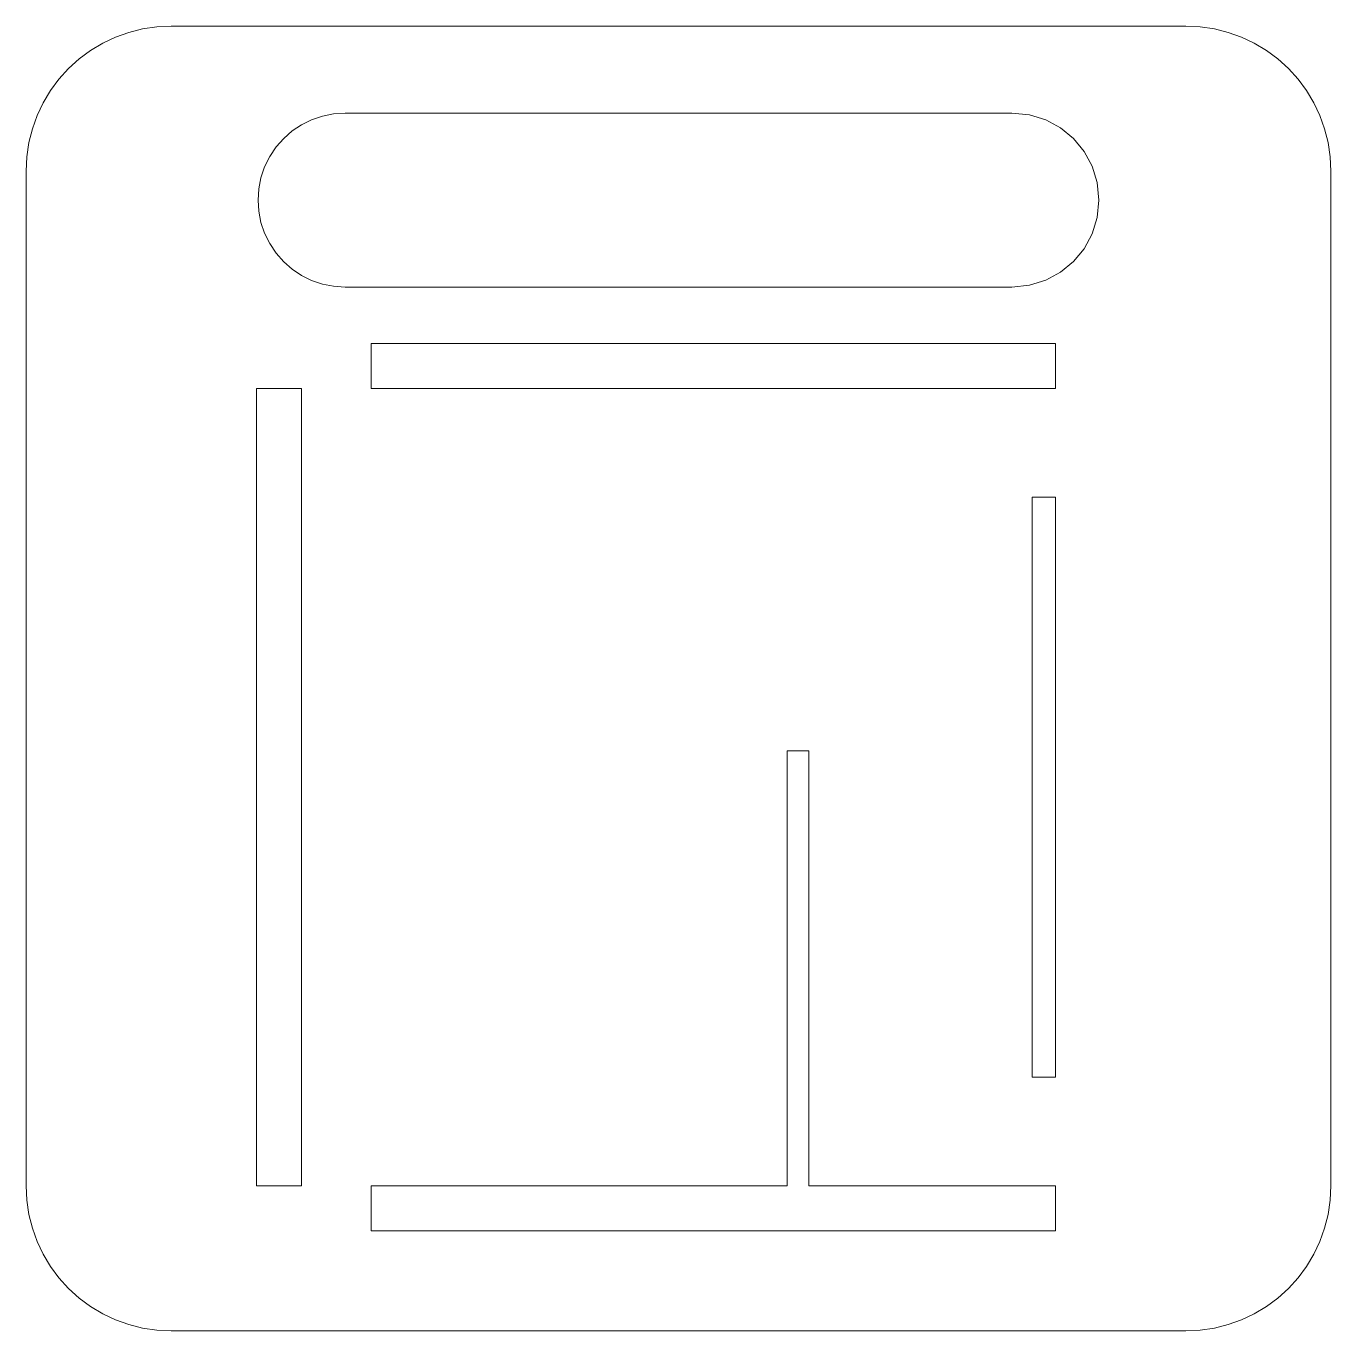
# Model space of a CAD drawing. Header units: millimetres. Extents: x -138 to 42, y -190 to -10.
import ezdxf

# ---------------------------------------------------------------- set-up
doc = ezdxf.new("R2010")
doc.units = ezdxf.units.MM
doc.header["$MEASUREMENT"] = 0
doc.layers.add('Layer 1', color=7, linetype='Continuous')

msp = doc.modelspace()

# ---------------------------------------------------------------- linework, layer by layer
at = {"layer": 'Layer 1', "lineweight": 9}
for points, knots in [([(-118.3271, -10), (-118.3271, -10), (-120.3038, -10.0979), (-120.3038, -10.0979), (-120.3038, -10.0979), (-120.3038, -10.0979), (-122.2471, -10.3878), (-122.2471, -10.3878), (-122.2471, -10.3878), (-122.2471, -10.3878), (-124.1438, -10.8645), (-124.1438, -10.8645), (-124.1438, -10.8645), (-124.1438, -10.8645), (-125.9808, -11.5224), (-125.9808, -11.5224), (-125.9808, -11.5224), (-125.9808, -11.5224), (-127.7449, -12.3561), (-127.7449, -12.3561), (-127.7449, -12.3561), (-127.7449, -12.3561), (-129.4231, -13.3602), (-129.4231, -13.3602), (-129.4231, -13.3602), (-129.4231, -13.3602), (-131.0022, -14.5293), (-131.0022, -14.5293), (-131.0022, -14.5293), (-131.0022, -14.5293), (-132.4692, -15.8579), (-132.4692, -15.8579), (-132.4692, -15.8579), (-132.4692, -15.8579), (-133.7978, -17.3249), (-133.7978, -17.3249), (-133.7978, -17.3249), (-133.7978, -17.3249), (-134.9669, -18.904), (-134.9669, -18.904), (-134.9669, -18.904), (-134.9669, -18.904), (-135.971, -20.5822), (-135.971, -20.5822), (-135.971, -20.5822), (-135.971, -20.5822), (-136.8047, -22.3464), (-136.8047, -22.3464), (-136.8047, -22.3464), (-136.8047, -22.3464), (-137.4626, -24.1833), (-137.4626, -24.1833), (-137.4626, -24.1833), (-137.4626, -24.1833), (-137.9393, -26.08), (-137.9393, -26.08), (-137.9393, -26.08), (-137.9393, -26.08), (-138.2292, -28.0233), (-138.2292, -28.0233), (-138.2292, -28.0233), (-138.2292, -28.0233), (-138.3271, -30), (-138.3271, -30)], [0, 0, 0, 0, 0.05882353, 0.05882353, 0.05882353, 0.05882353, 0.11764706, 0.11764706, 0.11764706, 0.11764706, 0.17647059, 0.17647059, 0.17647059, 0.17647059, 0.23529412, 0.23529412, 0.23529412, 0.23529412, 0.29411765, 0.29411765, 0.29411765, 0.29411765, 0.35294118, 0.35294118, 0.35294118, 0.35294118, 0.41176471, 0.41176471, 0.41176471, 0.41176471, 0.47058824, 0.47058824, 0.47058824, 0.47058824, 0.52941176, 0.52941176, 0.52941176, 0.52941176, 0.58823529, 0.58823529, 0.58823529, 0.58823529, 0.64705882, 0.64705882, 0.64705882, 0.64705882, 0.70588235, 0.70588235, 0.70588235, 0.70588235, 0.76470588, 0.76470588, 0.76470588, 0.76470588, 0.82352941, 0.82352941, 0.82352941, 0.82352941, 0.88235294, 0.88235294, 0.88235294, 0.88235294, 1, 1, 1, 1]), ([(41.6729, -30), (41.6729, -30), (41.575, -28.0233), (41.575, -28.0233), (41.575, -28.0233), (41.575, -28.0233), (41.2851, -26.08), (41.2851, -26.08), (41.2851, -26.08), (41.2851, -26.08), (40.8084, -24.1833), (40.8084, -24.1833), (40.8084, -24.1833), (40.8084, -24.1833), (40.1505, -22.3464), (40.1505, -22.3464), (40.1505, -22.3464), (40.1505, -22.3464), (39.3168, -20.5822), (39.3168, -20.5822), (39.3168, -20.5822), (39.3168, -20.5822), (38.3127, -18.904), (38.3127, -18.904), (38.3127, -18.904), (38.3127, -18.904), (37.1436, -17.3249), (37.1436, -17.3249), (37.1436, -17.3249), (37.1436, -17.3249), (35.815, -15.8579), (35.815, -15.8579), (35.815, -15.8579), (35.815, -15.8579), (34.348, -14.5293), (34.348, -14.5293), (34.348, -14.5293), (34.348, -14.5293), (32.7689, -13.3602), (32.7689, -13.3602), (32.7689, -13.3602), (32.7689, -13.3602), (31.0907, -12.3561), (31.0907, -12.3561), (31.0907, -12.3561), (31.0907, -12.3561), (29.3266, -11.5224), (29.3266, -11.5224), (29.3266, -11.5224), (29.3266, -11.5224), (27.4896, -10.8645), (27.4896, -10.8645), (27.4896, -10.8645), (27.4896, -10.8645), (25.5929, -10.3878), (25.5929, -10.3878), (25.5929, -10.3878), (25.5929, -10.3878), (23.6496, -10.0979), (23.6496, -10.0979), (23.6496, -10.0979), (23.6496, -10.0979), (21.6729, -10), (21.6729, -10)], [0, 0, 0, 0, 0.05882353, 0.05882353, 0.05882353, 0.05882353, 0.11764706, 0.11764706, 0.11764706, 0.11764706, 0.17647059, 0.17647059, 0.17647059, 0.17647059, 0.23529412, 0.23529412, 0.23529412, 0.23529412, 0.29411765, 0.29411765, 0.29411765, 0.29411765, 0.35294118, 0.35294118, 0.35294118, 0.35294118, 0.41176471, 0.41176471, 0.41176471, 0.41176471, 0.47058824, 0.47058824, 0.47058824, 0.47058824, 0.52941176, 0.52941176, 0.52941176, 0.52941176, 0.58823529, 0.58823529, 0.58823529, 0.58823529, 0.64705882, 0.64705882, 0.64705882, 0.64705882, 0.70588235, 0.70588235, 0.70588235, 0.70588235, 0.76470588, 0.76470588, 0.76470588, 0.76470588, 0.82352941, 0.82352941, 0.82352941, 0.82352941, 0.88235294, 0.88235294, 0.88235294, 0.88235294, 1, 1, 1, 1]), ([(-94.3271, -22), (-94.3271, -22), (-95.9166, -22.1055), (-95.9166, -22.1055), (-95.9166, -22.1055), (-95.9166, -22.1055), (-97.4581, -22.4154), (-97.4581, -22.4154), (-97.4581, -22.4154), (-97.4581, -22.4154), (-98.9341, -22.9195), (-98.9341, -22.9195), (-98.9341, -22.9195), (-98.9341, -22.9195), (-100.3271, -23.6077), (-100.3271, -23.6077), (-100.3271, -23.6077), (-100.3271, -23.6077), (-101.6196, -24.47), (-101.6196, -24.47), (-101.6196, -24.47), (-101.6196, -24.47), (-102.7942, -25.4962), (-102.7942, -25.4962), (-102.7942, -25.4962), (-102.7942, -25.4962), (-103.8333, -26.6762), (-103.8333, -26.6762), (-103.8333, -26.6762), (-103.8333, -26.6762), (-104.7194, -28), (-104.7194, -28), (-104.7194, -28), (-104.7194, -28), (-105.4228, -29.4293), (-105.4228, -29.4293), (-105.4228, -29.4293), (-105.4228, -29.4293), (-105.9252, -30.9192), (-105.9252, -30.9192), (-105.9252, -30.9192), (-105.9252, -30.9192), (-106.2266, -32.4495), (-106.2266, -32.4495), (-106.2266, -32.4495), (-106.2266, -32.4495), (-106.3271, -34), (-106.3271, -34), (-106.3271, -34), (-106.3271, -34), (-106.2266, -35.5505), (-106.2266, -35.5505), (-106.2266, -35.5505), (-106.2266, -35.5505), (-105.9252, -37.0808), (-105.9252, -37.0808), (-105.9252, -37.0808), (-105.9252, -37.0808), (-105.4228, -38.5707), (-105.4228, -38.5707), (-105.4228, -38.5707), (-105.4228, -38.5707), (-104.7194, -40), (-104.7194, -40), (-104.7194, -40), (-104.7194, -40), (-103.8333, -41.3238), (-103.8333, -41.3238), (-103.8333, -41.3238), (-103.8333, -41.3238), (-102.7942, -42.5038), (-102.7942, -42.5038), (-102.7942, -42.5038), (-102.7942, -42.5038), (-101.6196, -43.53), (-101.6196, -43.53), (-101.6196, -43.53), (-101.6196, -43.53), (-100.3271, -44.3923), (-100.3271, -44.3923), (-100.3271, -44.3923), (-100.3271, -44.3923), (-98.9341, -45.0805), (-98.9341, -45.0805), (-98.9341, -45.0805), (-98.9341, -45.0805), (-97.4581, -45.5846), (-97.4581, -45.5846), (-97.4581, -45.5846), (-97.4581, -45.5846), (-95.9166, -45.8945), (-95.9166, -45.8945), (-95.9166, -45.8945), (-95.9166, -45.8945), (-94.3271, -46), (-94.3271, -46)], [0, 0, 0, 0, 0.04, 0.04, 0.04, 0.04, 0.08, 0.08, 0.08, 0.08, 0.12, 0.12, 0.12, 0.12, 0.16, 0.16, 0.16, 0.16, 0.2, 0.2, 0.2, 0.2, 0.24, 0.24, 0.24, 0.24, 0.28, 0.28, 0.28, 0.28, 0.32, 0.32, 0.32, 0.32, 0.36, 0.36, 0.36, 0.36, 0.4, 0.4, 0.4, 0.4, 0.44, 0.44, 0.44, 0.44, 0.48, 0.48, 0.48, 0.48, 0.52, 0.52, 0.52, 0.52, 0.56, 0.56, 0.56, 0.56, 0.6, 0.6, 0.6, 0.6, 0.64, 0.64, 0.64, 0.64, 0.68, 0.68, 0.68, 0.68, 0.72, 0.72, 0.72, 0.72, 0.76, 0.76, 0.76, 0.76, 0.8, 0.8, 0.8, 0.8, 0.84, 0.84, 0.84, 0.84, 0.88, 0.88, 0.88, 0.88, 0.92, 0.92, 0.92, 0.92, 1, 1, 1, 1]), ([(-2.3271, -46), (-2.3271, -46), (0.0913, -45.7562), (0.0913, -45.7562), (0.0913, -45.7562), (0.0913, -45.7562), (2.3438, -45.057), (2.3438, -45.057), (2.3438, -45.057), (2.3438, -45.057), (4.3822, -43.9506), (4.3822, -43.9506), (4.3822, -43.9506), (4.3822, -43.9506), (6.1582, -42.4853), (6.1582, -42.4853), (6.1582, -42.4853), (6.1582, -42.4853), (7.6235, -40.7093), (7.6235, -40.7093), (7.6235, -40.7093), (7.6235, -40.7093), (8.7299, -38.6709), (8.7299, -38.6709), (8.7299, -38.6709), (8.7299, -38.6709), (9.4291, -36.4184), (9.4291, -36.4184), (9.4291, -36.4184), (9.4291, -36.4184), (9.6729, -34), (9.6729, -34), (9.6729, -34), (9.6729, -34), (9.4291, -31.5816), (9.4291, -31.5816), (9.4291, -31.5816), (9.4291, -31.5816), (8.7299, -29.3291), (8.7299, -29.3291), (8.7299, -29.3291), (8.7299, -29.3291), (7.6235, -27.2907), (7.6235, -27.2907), (7.6235, -27.2907), (7.6235, -27.2907), (6.1582, -25.5147), (6.1582, -25.5147), (6.1582, -25.5147), (6.1582, -25.5147), (4.3823, -24.0494), (4.3823, -24.0494), (4.3823, -24.0494), (4.3823, -24.0494), (2.3439, -22.943), (2.3439, -22.943), (2.3439, -22.943), (2.3439, -22.943), (0.0914, -22.2438), (0.0914, -22.2438), (0.0914, -22.2438), (0.0914, -22.2438), (-2.327, -22), (-2.327, -22)], [0, 0, 0, 0, 0.05882353, 0.05882353, 0.05882353, 0.05882353, 0.11764706, 0.11764706, 0.11764706, 0.11764706, 0.17647059, 0.17647059, 0.17647059, 0.17647059, 0.23529412, 0.23529412, 0.23529412, 0.23529412, 0.29411765, 0.29411765, 0.29411765, 0.29411765, 0.35294118, 0.35294118, 0.35294118, 0.35294118, 0.41176471, 0.41176471, 0.41176471, 0.41176471, 0.47058824, 0.47058824, 0.47058824, 0.47058824, 0.52941176, 0.52941176, 0.52941176, 0.52941176, 0.58823529, 0.58823529, 0.58823529, 0.58823529, 0.64705882, 0.64705882, 0.64705882, 0.64705882, 0.70588235, 0.70588235, 0.70588235, 0.70588235, 0.76470588, 0.76470588, 0.76470588, 0.76470588, 0.82352941, 0.82352941, 0.82352941, 0.82352941, 0.88235294, 0.88235294, 0.88235294, 0.88235294, 1, 1, 1, 1]), ([(-138.3271, -170), (-138.3271, -170), (-138.2292, -171.9767), (-138.2292, -171.9767), (-138.2292, -171.9767), (-138.2292, -171.9767), (-137.9393, -173.92), (-137.9393, -173.92), (-137.9393, -173.92), (-137.9393, -173.92), (-137.4626, -175.8167), (-137.4626, -175.8167), (-137.4626, -175.8167), (-137.4626, -175.8167), (-136.8047, -177.6537), (-136.8047, -177.6537), (-136.8047, -177.6537), (-136.8047, -177.6537), (-135.971, -179.4178), (-135.971, -179.4178), (-135.971, -179.4178), (-135.971, -179.4178), (-134.9669, -181.096), (-134.9669, -181.096), (-134.9669, -181.096), (-134.9669, -181.096), (-133.7978, -182.6751), (-133.7978, -182.6751), (-133.7978, -182.6751), (-133.7978, -182.6751), (-132.4692, -184.1421), (-132.4692, -184.1421), (-132.4692, -184.1421), (-132.4692, -184.1421), (-131.0022, -185.4707), (-131.0022, -185.4707), (-131.0022, -185.4707), (-131.0022, -185.4707), (-129.4231, -186.6398), (-129.4231, -186.6398), (-129.4231, -186.6398), (-129.4231, -186.6398), (-127.7449, -187.6439), (-127.7449, -187.6439), (-127.7449, -187.6439), (-127.7449, -187.6439), (-125.9808, -188.4776), (-125.9808, -188.4776), (-125.9808, -188.4776), (-125.9808, -188.4776), (-124.1438, -189.1355), (-124.1438, -189.1355), (-124.1438, -189.1355), (-124.1438, -189.1355), (-122.2471, -189.6122), (-122.2471, -189.6122), (-122.2471, -189.6122), (-122.2471, -189.6122), (-120.3038, -189.9021), (-120.3038, -189.9021), (-120.3038, -189.9021), (-120.3038, -189.9021), (-118.3271, -190), (-118.3271, -190)], [0, 0, 0, 0, 0.05882353, 0.05882353, 0.05882353, 0.05882353, 0.11764706, 0.11764706, 0.11764706, 0.11764706, 0.17647059, 0.17647059, 0.17647059, 0.17647059, 0.23529412, 0.23529412, 0.23529412, 0.23529412, 0.29411765, 0.29411765, 0.29411765, 0.29411765, 0.35294118, 0.35294118, 0.35294118, 0.35294118, 0.41176471, 0.41176471, 0.41176471, 0.41176471, 0.47058824, 0.47058824, 0.47058824, 0.47058824, 0.52941176, 0.52941176, 0.52941176, 0.52941176, 0.58823529, 0.58823529, 0.58823529, 0.58823529, 0.64705882, 0.64705882, 0.64705882, 0.64705882, 0.70588235, 0.70588235, 0.70588235, 0.70588235, 0.76470588, 0.76470588, 0.76470588, 0.76470588, 0.82352941, 0.82352941, 0.82352941, 0.82352941, 0.88235294, 0.88235294, 0.88235294, 0.88235294, 1, 1, 1, 1]), ([(21.6729, -190), (21.6729, -190), (23.6496, -189.9021), (23.6496, -189.9021), (23.6496, -189.9021), (23.6496, -189.9021), (25.5929, -189.6122), (25.5929, -189.6122), (25.5929, -189.6122), (25.5929, -189.6122), (27.4896, -189.1355), (27.4896, -189.1355), (27.4896, -189.1355), (27.4896, -189.1355), (29.3266, -188.4776), (29.3266, -188.4776), (29.3266, -188.4776), (29.3266, -188.4776), (31.0907, -187.6439), (31.0907, -187.6439), (31.0907, -187.6439), (31.0907, -187.6439), (32.7689, -186.6398), (32.7689, -186.6398), (32.7689, -186.6398), (32.7689, -186.6398), (34.348, -185.4707), (34.348, -185.4707), (34.348, -185.4707), (34.348, -185.4707), (35.815, -184.1421), (35.815, -184.1421), (35.815, -184.1421), (35.815, -184.1421), (37.1436, -182.6751), (37.1436, -182.6751), (37.1436, -182.6751), (37.1436, -182.6751), (38.3127, -181.096), (38.3127, -181.096), (38.3127, -181.096), (38.3127, -181.096), (39.3168, -179.4178), (39.3168, -179.4178), (39.3168, -179.4178), (39.3168, -179.4178), (40.1505, -177.6537), (40.1505, -177.6537), (40.1505, -177.6537), (40.1505, -177.6537), (40.8084, -175.8167), (40.8084, -175.8167), (40.8084, -175.8167), (40.8084, -175.8167), (41.2851, -173.92), (41.2851, -173.92), (41.2851, -173.92), (41.2851, -173.92), (41.575, -171.9767), (41.575, -171.9767), (41.575, -171.9767), (41.575, -171.9767), (41.6729, -170), (41.6729, -170)], [0, 0, 0, 0, 0.05882353, 0.05882353, 0.05882353, 0.05882353, 0.11764706, 0.11764706, 0.11764706, 0.11764706, 0.17647059, 0.17647059, 0.17647059, 0.17647059, 0.23529412, 0.23529412, 0.23529412, 0.23529412, 0.29411765, 0.29411765, 0.29411765, 0.29411765, 0.35294118, 0.35294118, 0.35294118, 0.35294118, 0.41176471, 0.41176471, 0.41176471, 0.41176471, 0.47058824, 0.47058824, 0.47058824, 0.47058824, 0.52941176, 0.52941176, 0.52941176, 0.52941176, 0.58823529, 0.58823529, 0.58823529, 0.58823529, 0.64705882, 0.64705882, 0.64705882, 0.64705882, 0.70588235, 0.70588235, 0.70588235, 0.70588235, 0.76470588, 0.76470588, 0.76470588, 0.76470588, 0.82352941, 0.82352941, 0.82352941, 0.82352941, 0.88235294, 0.88235294, 0.88235294, 0.88235294, 1, 1, 1, 1])]:
    msp.add_open_spline(points, degree=3, knots=knots, dxfattribs=at)
for points in [[(-48.3271, -10), (-48.3271, -10), (-118.3271, -10), (-118.3271, -10)], [(-48.3271, -10), (-48.3271, -10), (21.6729, -10), (21.6729, -10)], [(-94.3271, -22), (-94.3271, -22), (-2.3271, -22), (-2.3271, -22)], [(-138.3271, -30), (-138.3271, -30), (-138.3271, -170), (-138.3271, -170)], [(41.6729, -30), (41.6729, -30), (41.6729, -170), (41.6729, -170)], [(-2.3271, -46), (-2.3271, -46), (-94.3271, -46), (-94.3271, -46)], [(-90.7271, -53.8), (-90.7271, -53.8), (3.6729, -53.8), (3.6729, -53.8)], [(-90.7271, -53.8), (-90.7271, -53.8), (-90.7271, -60), (-90.7271, -60)], [(3.6729, -60), (3.6729, -60), (3.6729, -53.8), (3.6729, -53.8)], [(-106.5271, -60), (-106.5271, -60), (-100.3271, -60), (-100.3271, -60)], [(-106.5271, -60), (-106.5271, -60), (-106.5271, -170), (-106.5271, -170)], [(-100.3271, -170), (-100.3271, -170), (-100.3271, -60), (-100.3271, -60)], [(3.6729, -60), (3.6729, -60), (-90.7271, -60), (-90.7271, -60)], [(0.4729, -75), (0.4729, -75), (3.6729, -75), (3.6729, -75)], [(0.4729, -75), (0.4729, -75), (0.4729, -155), (0.4729, -155)], [(3.6729, -155), (3.6729, -155), (3.6729, -75), (3.6729, -75)], [(-33.3271, -110), (-33.3271, -110), (-33.3271, -170), (-33.3271, -170)], [(-33.3271, -110), (-33.3271, -110), (-30.3271, -110), (-30.3271, -110)], [(-30.3271, -170), (-30.3271, -170), (-30.3271, -110), (-30.3271, -110)], [(3.6729, -155), (3.6729, -155), (0.4729, -155), (0.4729, -155)], [(-100.3271, -170), (-100.3271, -170), (-106.5271, -170), (-106.5271, -170)], [(-90.7271, -170), (-90.7271, -170), (-90.7271, -176.2), (-90.7271, -176.2)], [(-90.7271, -170), (-90.7271, -170), (-33.3271, -170), (-33.3271, -170)], [(-30.3271, -170), (-30.3271, -170), (3.6729, -170), (3.6729, -170)], [(3.6729, -176.2), (3.6729, -176.2), (3.6729, -170), (3.6729, -170)], [(3.6729, -176.2), (3.6729, -176.2), (-90.7271, -176.2), (-90.7271, -176.2)], [(-118.3271, -190), (-118.3271, -190), (-48.3271, -190), (-48.3271, -190)], [(21.6729, -190), (21.6729, -190), (-48.3271, -190), (-48.3271, -190)]]:
    msp.add_open_spline(points, degree=3, dxfattribs=at)

doc.saveas('drawing.dxf')
